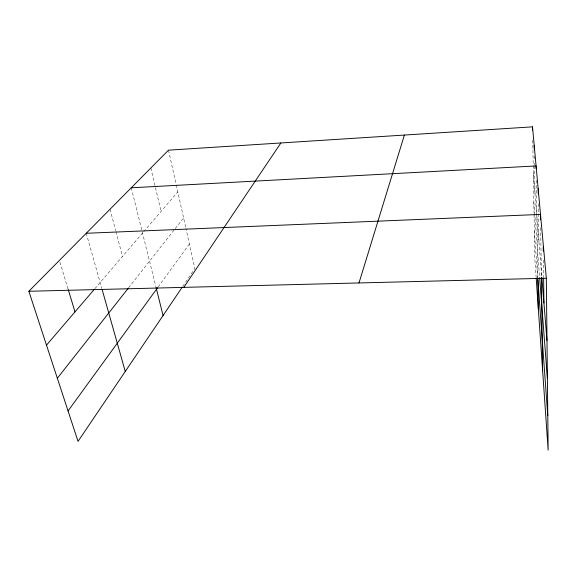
<?xml version="1.0" encoding="UTF-8"?>
<svg xmlns="http://www.w3.org/2000/svg" width="577" height="577" viewBox="0 0 577 577"><rect width="100%" height="100%" fill="white"/><g stroke="black" fill="none" stroke-linecap="round" stroke-linejoin="round"><path stroke-width="0.43" stroke-dasharray="2.88 2.16" d="M182.758 286.38L194.853 268.485L185.909 228.355M158.076 287.058L189.386 243.97M128.592 287.779L174.665 229.271M175.228 228.564L183.587 217.94M94.88 288.673L142.519 233.058M143.68 231.702L177.788 191.896M59.907 262.131L68.23 289.582M86.233 233.281L101.819 288.45M110.027 209.242L115.696 230.692M115.927 231.55L122.504 256.419M131.246 187.799L155.877 286.668M150.849 167.994L161.055 211.42M168.491 150.164L176.043 184.07M176.237 184.936L185.715 227.482M533.328 173.36L536.747 215.142M536.891 216.916L541.774 276.686M533.833 202.282L539.567 276.78M534.331 231.096L537.75 277.963M536.163 277.753L534.8 258.15L534.035 213.988M532.759 140.269L534.021 213.086M536.314 180.255L536.834 213.339M536.848 214.233L537.851 277.948M534.381 156.071L534.439 159.67M534.504 163.277L534.533 165.08M534.547 165.974L535.009 193.901M540.692 227.778L541.356 276.722M538.384 203.768L538.947 242.059M543.404 260.09L543.613 277.09"/><path stroke-width="0.87" d="M358.995 282.954L404.39 135.061M183.825 287.368L280.876 142.966M182.253 287.13L78.025 441.376L28.85 291.27L168.491 150.164L532.521 126.853L546.332 278.237L548.15 450.147L536.228 278.648M68.05 410.939L157.557 287.779M57.347 378.252L128.044 288.478M46.499 345.147L94.296 289.358M131.246 187.799L536.091 165.945L536.134 168.628M86.233 233.281L540.512 214.413L540.584 219.758M28.85 291.27L546.332 278.237M68.23 289.582L74.996 311.89M102.057 289.293L125.259 371.465M156.086 287.519L163.067 315.525M541.846 277.559L546.989 340.495M539.632 277.667L547.393 378.44M537.75 277.963L547.782 415.678M532.521 126.853L532.585 130.431M537.879 279.737L538.341 309.005M534.201 145.26L534.28 149.76M541.37 277.609L542.632 370.809M538.161 188.629L538.24 193.973M543.238 246.667L543.296 251.139M543.621 277.984L543.931 303.033"/></g></svg>
